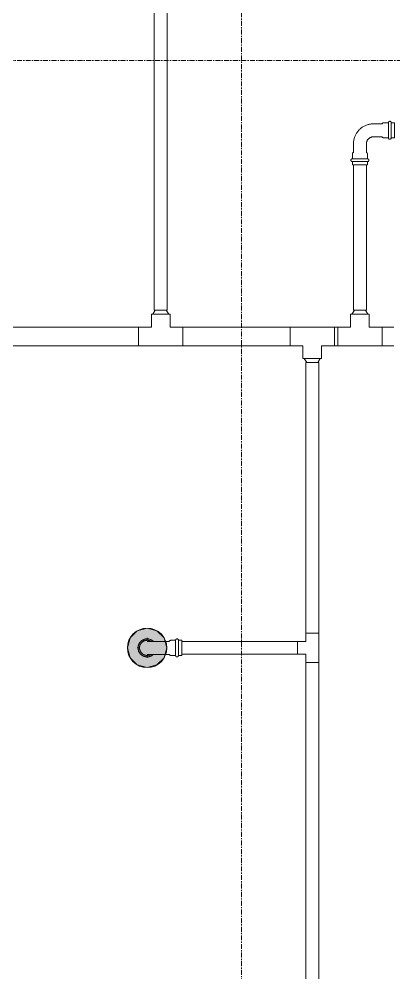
# Model space of a CAD drawing. Header units: inches. Extents: x -3679 to 241, y -496 to 1784.
# Drawn here: x -2963.6 to -2925.6, y 966.4 to 1063.2 of the extents above; entities that cross this region are included whole.
import ezdxf

# ---------------------------------------------------------------- set-up
doc = ezdxf.new("R2010")
doc.units = ezdxf.units.IN
doc.header["$MEASUREMENT"] = 0
doc.linetypes.add('Grid Line', pattern=[0.875, 0.5, -0.125, 0.125, -0.125])
for name, color, linetype, lineweight in [('A-ANNO-NOTE', 250, 'Continuous', 9), ('P-PIPE', 1, 'Continuous', 9), ('P-PIPE-CNTR', 1, 'Continuous', 9), ('S-GRID', 8, 'Continuous', 9)]:
    doc.layers.add(name, color=color, linetype=linetype, lineweight=lineweight)

# ---------------------------------------------------------------- blocks, each defined once
blk = doc.blocks.new('Victaulic-VicPress316-Elbow 90-45deg Style P568_P571 - Standard-V1-SECOND LEVEL')
at = {"layer": 'P-PIPE'}
for p, q in [((-0.767, 3.52), (-0.767, 3.181)), ((0.766, 3.52), (-0.767, 3.52)), ((-0.767, 3.181), (0.766, 3.181)), ((0.766, 3.181), (0.766, 3.52)), ((-0.767, 2.89), (-0.767, 2.439)), ((-0.767, 2.89), (0.766, 2.89)), ((-0.658, 2.278), (-0.658, 1.393)), ((0.657, 1.393), (0.657, 2.278)), ((0.766, 2.439), (0.766, 2.89)), ((-3.181, 0.766), (-3.52, 0.766)), ((-3.52, 0.766), (-3.52, -0.767)), ((-3.181, -0.767), (-3.181, 0.766)), ((-2.439, 0.766), (-2.89, 0.766)), ((-2.89, -0.767), (-2.89, 0.766)), ((-1.393, 0.657), (-2.278, 0.657)), ((-3.52, -0.767), (-3.181, -0.767)), ((-2.89, -0.767), (-2.439, -0.767)), ((-2.278, -0.658), (-1.393, -0.658))]:
    blk.add_line(p, q, dxfattribs=at)
at = {"layer": 'P-PIPE', "flags": 128}
for points in [[(-0.767, 2.89), (-0.772, 2.891), (-0.778, 2.891), (-0.784, 2.892), (-0.79, 2.892), (-0.795, 2.893), (-0.801, 2.895), (-0.807, 2.896), (-0.812, 2.898), (-0.818, 2.9), (-0.823, 2.902), (-0.828, 2.904), (-0.834, 2.907), (-0.839, 2.91), (-0.844, 2.913), (-0.849, 2.916), (-0.853, 2.919), (-0.858, 2.923), (-0.862, 2.927), (-0.867, 2.931), (-0.871, 2.935), (-0.875, 2.939), (-0.879, 2.943), (-0.882, 2.948), (-0.886, 2.953), (-0.889, 2.957), (-0.892, 2.962), (-0.895, 2.967), (-0.897, 2.973), (-0.9, 2.978), (-0.902, 2.983), (-0.904, 2.989), (-0.906, 2.994), (-0.907, 3), (-0.909, 3.006), (-0.91, 3.011), (-0.911, 3.017), (-0.911, 3.023), (-0.912, 3.029), (-0.912, 3.034), (-0.912, 3.04), (-0.912, 3.046), (-0.911, 3.052), (-0.91, 3.058), (-0.909, 3.063), (-0.908, 3.069), (-0.907, 3.075), (-0.905, 3.08), (-0.903, 3.086), (-0.901, 3.091), (-0.899, 3.097), (-0.896, 3.102), (-0.894, 3.107), (-0.891, 3.112), (-0.887, 3.117), (-0.884, 3.122), (-0.881, 3.126), (-0.877, 3.131), (-0.873, 3.135), (-0.869, 3.139), (-0.865, 3.143), (-0.86, 3.147), (-0.856, 3.151), (-0.851, 3.154), (-0.846, 3.158), (-0.842, 3.161), (-0.836, 3.164), (-0.831, 3.166), (-0.826, 3.169), (-0.821, 3.171), (-0.815, 3.173), (-0.81, 3.175), (-0.804, 3.177), (-0.798, 3.178), (-0.793, 3.179), (-0.787, 3.18), (-0.781, 3.181), (-0.775, 3.181), (-0.77, 3.181), (-0.767, 3.181)], [(0.766, 3.181), (0.766, 3.181), (0.764, 3.181), (0.761, 3.181), (0.757, 3.181), (0.751, 3.181), (0.745, 3.181), (0.737, 3.181), (0.728, 3.181), (0.717, 3.181), (0.706, 3.181), (0.693, 3.181), (0.68, 3.181), (0.665, 3.181), (0.649, 3.181), (0.633, 3.181), (0.615, 3.181), (0.596, 3.181), (0.576, 3.181), (0.556, 3.181), (0.534, 3.181), (0.512, 3.181), (0.488, 3.181), (0.464, 3.181), (0.44, 3.181), (0.414, 3.181), (0.388, 3.181), (0.361, 3.181), (0.334, 3.181), (0.306, 3.181), (0.278, 3.181), (0.249, 3.181), (0.22, 3.181), (0.19, 3.181), (0.16, 3.181), (0.13, 3.181), (0.1, 3.181), (0.069, 3.181), (0.039, 3.181), (0.008, 3.181), (-0.022, 3.181), (-0.053, 3.181), (-0.084, 3.181), (-0.114, 3.181), (-0.144, 3.181), (-0.174, 3.181), (-0.204, 3.181), (-0.233, 3.181), (-0.262, 3.181), (-0.291, 3.181), (-0.319, 3.181), (-0.347, 3.181), (-0.374, 3.181), (-0.4, 3.181), (-0.426, 3.181), (-0.451, 3.181), (-0.476, 3.181), (-0.499, 3.181), (-0.522, 3.181), (-0.544, 3.181), (-0.565, 3.181), (-0.585, 3.181), (-0.605, 3.181), (-0.623, 3.181), (-0.64, 3.181), (-0.657, 3.181), (-0.672, 3.181), (-0.686, 3.181), (-0.699, 3.181), (-0.711, 3.181), (-0.722, 3.181), (-0.732, 3.181), (-0.74, 3.181), (-0.748, 3.181), (-0.754, 3.181), (-0.759, 3.181), (-0.763, 3.181), (-0.765, 3.181), (-0.766, 3.181), (-0.767, 3.181)], [(-0.767, 3.181), (-0.766, 3.181), (-0.764, 3.181), (-0.761, 3.181), (-0.757, 3.181), (-0.751, 3.181), (-0.745, 3.181), (-0.737, 3.181), (-0.728, 3.181)], [(0.722, 3.181), (0.732, 3.181), (0.74, 3.181), (0.748, 3.181), (0.754, 3.181), (0.759, 3.181), (0.763, 3.181), (0.765, 3.181), (0.766, 3.181), (0.766, 3.181)], [(0.766, 3.181), (0.772, 3.181), (0.778, 3.181), (0.784, 3.18), (0.79, 3.18), (0.795, 3.179), (0.801, 3.177), (0.807, 3.176), (0.812, 3.174), (0.818, 3.172), (0.823, 3.17), (0.828, 3.168), (0.834, 3.165), (0.839, 3.162), (0.844, 3.159), (0.849, 3.156), (0.853, 3.153), (0.858, 3.149), (0.862, 3.145), (0.867, 3.141), (0.871, 3.137), (0.875, 3.133), (0.879, 3.129), (0.882, 3.124), (0.886, 3.119), (0.889, 3.115), (0.892, 3.11), (0.895, 3.105), (0.897, 3.099), (0.9, 3.094), (0.902, 3.089), (0.904, 3.083), (0.906, 3.078), (0.907, 3.072), (0.909, 3.066), (0.91, 3.061), (0.911, 3.055), (0.911, 3.049), (0.912, 3.043), (0.912, 3.038), (0.912, 3.032), (0.912, 3.026), (0.911, 3.02), (0.91, 3.014), (0.909, 3.009), (0.908, 3.003), (0.907, 2.997), (0.905, 2.992), (0.903, 2.986), (0.901, 2.981), (0.899, 2.975), (0.896, 2.97), (0.894, 2.965), (0.891, 2.96), (0.887, 2.955), (0.884, 2.95), (0.881, 2.946), (0.877, 2.941), (0.873, 2.937), (0.869, 2.933), (0.865, 2.929), (0.86, 2.925), (0.856, 2.921), (0.851, 2.918), (0.846, 2.914), (0.842, 2.911), (0.836, 2.908), (0.831, 2.906), (0.826, 2.903), (0.821, 2.901), (0.815, 2.899), (0.81, 2.897), (0.804, 2.895), (0.798, 2.894), (0.793, 2.893), (0.787, 2.892), (0.781, 2.891), (0.775, 2.891), (0.77, 2.891), (0.766, 2.89)], [(-0.767, 2.89), (-0.766, 2.89), (-0.764, 2.89), (-0.761, 2.89), (-0.757, 2.89), (-0.751, 2.89), (-0.745, 2.89), (-0.737, 2.89), (-0.728, 2.89), (-0.717, 2.89), (-0.706, 2.89), (-0.693, 2.89), (-0.68, 2.89), (-0.665, 2.89), (-0.649, 2.89), (-0.633, 2.89), (-0.615, 2.89), (-0.596, 2.89), (-0.576, 2.89), (-0.556, 2.89), (-0.534, 2.89), (-0.512, 2.89), (-0.488, 2.89), (-0.464, 2.89), (-0.44, 2.89), (-0.414, 2.89), (-0.388, 2.89), (-0.361, 2.89), (-0.334, 2.89), (-0.306, 2.89), (-0.278, 2.89), (-0.249, 2.89), (-0.22, 2.89), (-0.19, 2.89), (-0.16, 2.89), (-0.13, 2.89), (-0.1, 2.89), (-0.069, 2.89), (-0.039, 2.89), (-0.008, 2.89), (0.022, 2.89), (0.053, 2.89), (0.084, 2.89), (0.114, 2.89), (0.144, 2.89), (0.174, 2.89), (0.204, 2.89), (0.233, 2.89), (0.262, 2.89), (0.291, 2.89), (0.319, 2.89), (0.347, 2.89), (0.374, 2.89), (0.4, 2.89), (0.426, 2.89), (0.451, 2.89), (0.476, 2.89), (0.499, 2.89), (0.522, 2.89), (0.544, 2.89), (0.565, 2.89), (0.585, 2.89), (0.605, 2.89), (0.623, 2.89), (0.64, 2.89), (0.657, 2.89), (0.672, 2.89), (0.686, 2.89), (0.699, 2.89), (0.711, 2.89), (0.722, 2.89), (0.732, 2.89), (0.74, 2.89), (0.748, 2.89), (0.754, 2.89), (0.759, 2.89), (0.763, 2.89), (0.765, 2.89), (0.766, 2.89), (0.766, 2.89)], [(-0.722, 2.89), (-0.732, 2.89), (-0.74, 2.89), (-0.748, 2.89), (-0.754, 2.89), (-0.759, 2.89), (-0.763, 2.89), (-0.765, 2.89), (-0.766, 2.89), (-0.767, 2.89)], [(-0.658, 2.221), (-0.666, 2.228), (-0.674, 2.235), (-0.682, 2.242), (-0.69, 2.25), (-0.698, 2.258), (-0.705, 2.266), (-0.711, 2.275), (-0.718, 2.283), (-0.724, 2.293), (-0.729, 2.302), (-0.735, 2.311), (-0.74, 2.321), (-0.744, 2.331), (-0.748, 2.341), (-0.752, 2.351), (-0.755, 2.362), (-0.758, 2.372), (-0.761, 2.383), (-0.763, 2.394), (-0.764, 2.404), (-0.765, 2.415), (-0.766, 2.426), (-0.767, 2.437), (-0.767, 2.439)], [(0.766, 2.439), (0.766, 2.428), (0.766, 2.417), (0.765, 2.406), (0.763, 2.396), (0.761, 2.385), (0.759, 2.374), (0.756, 2.364), (0.753, 2.353), (0.749, 2.343), (0.745, 2.333), (0.741, 2.323), (0.736, 2.313), (0.73, 2.304), (0.725, 2.294), (0.719, 2.285), (0.713, 2.276), (0.706, 2.268), (0.699, 2.259), (0.692, 2.251), (0.684, 2.244), (0.676, 2.236), (0.668, 2.229), (0.659, 2.222), (0.657, 2.221)], [(0.766, 2.89), (0.766, 2.89), (0.764, 2.89), (0.761, 2.89), (0.757, 2.89), (0.751, 2.89), (0.745, 2.89), (0.737, 2.89), (0.728, 2.89)], [(-0.658, 1.393), (-0.658, 1.364), (-0.66, 1.334), (-0.663, 1.305), (-0.667, 1.276), (-0.672, 1.247), (-0.679, 1.218), (-0.686, 1.19), (-0.695, 1.162), (-0.705, 1.134), (-0.716, 1.107), (-0.728, 1.08), (-0.741, 1.053), (-0.755, 1.028), (-0.77, 1.002), (-0.786, 0.978), (-0.803, 0.954), (-0.821, 0.931), (-0.84, 0.908), (-0.86, 0.886), (-0.881, 0.865), (-0.902, 0.845), (-0.924, 0.826), (-0.947, 0.808), (-0.971, 0.79), (-0.996, 0.774), (-1.021, 0.759), (-1.046, 0.744), (-1.073, 0.731), (-1.099, 0.719), (-1.126, 0.707), (-1.154, 0.697), (-1.182, 0.688), (-1.21, 0.681), (-1.239, 0.674), (-1.268, 0.668), (-1.297, 0.664), (-1.326, 0.661), (-1.356, 0.658), (-1.385, 0.658), (-1.393, 0.657)], [(-1.393, -0.658), (-1.311, -0.656), (-1.229, -0.651), (-1.148, -0.643), (-1.066, -0.631), (-0.986, -0.617), (-0.906, -0.599), (-0.826, -0.578), (-0.748, -0.553), (-0.671, -0.526), (-0.594, -0.496), (-0.52, -0.462), (-0.446, -0.426), (-0.374, -0.386), (-0.304, -0.344), (-0.235, -0.299), (-0.168, -0.252), (-0.104, -0.201), (-0.041, -0.149), (0.02, -0.093), (0.078, -0.036), (0.134, 0.024), (0.187, 0.087), (0.238, 0.151), (0.287, 0.217), (0.332, 0.285), (0.375, 0.355), (0.415, 0.427), (0.453, 0.5), (0.487, 0.574), (0.518, 0.65), (0.546, 0.727), (0.571, 0.805), (0.593, 0.884), (0.612, 0.964), (0.628, 1.044), (0.64, 1.126), (0.649, 1.207), (0.655, 1.289), (0.657, 1.371), (0.657, 1.393)], [(-3.181, 0.766), (-3.181, 0.772), (-3.181, 0.778), (-3.18, 0.784), (-3.18, 0.79), (-3.179, 0.795), (-3.177, 0.801), (-3.176, 0.807), (-3.174, 0.812), (-3.172, 0.818), (-3.17, 0.823), (-3.168, 0.828), (-3.165, 0.834), (-3.162, 0.839), (-3.159, 0.844), (-3.156, 0.849), (-3.153, 0.853), (-3.149, 0.858), (-3.145, 0.862), (-3.141, 0.867), (-3.137, 0.871), (-3.133, 0.875), (-3.129, 0.879), (-3.124, 0.882), (-3.119, 0.886), (-3.115, 0.889), (-3.11, 0.892), (-3.105, 0.895), (-3.099, 0.897), (-3.094, 0.9), (-3.089, 0.902), (-3.083, 0.904), (-3.078, 0.906), (-3.072, 0.907), (-3.066, 0.909), (-3.061, 0.91), (-3.055, 0.911), (-3.049, 0.911), (-3.043, 0.912), (-3.038, 0.912), (-3.032, 0.912), (-3.026, 0.912), (-3.02, 0.911), (-3.014, 0.91), (-3.009, 0.909), (-3.003, 0.908), (-2.997, 0.907), (-2.992, 0.905), (-2.986, 0.903), (-2.981, 0.901), (-2.975, 0.899), (-2.97, 0.896), (-2.965, 0.894), (-2.96, 0.891), (-2.955, 0.887), (-2.95, 0.884), (-2.946, 0.881), (-2.941, 0.877), (-2.937, 0.873), (-2.933, 0.869), (-2.929, 0.865), (-2.925, 0.86), (-2.921, 0.856), (-2.918, 0.851), (-2.914, 0.846), (-2.911, 0.842), (-2.908, 0.836), (-2.906, 0.831), (-2.903, 0.826), (-2.901, 0.821), (-2.899, 0.815), (-2.897, 0.81), (-2.895, 0.804), (-2.894, 0.798), (-2.893, 0.793), (-2.892, 0.787), (-2.891, 0.781), (-2.891, 0.775), (-2.891, 0.77), (-2.89, 0.766)], [(-3.181, 0.766), (-3.181, 0.766), (-3.181, 0.764), (-3.181, 0.761), (-3.181, 0.757), (-3.181, 0.751), (-3.181, 0.745), (-3.181, 0.737), (-3.181, 0.728), (-3.181, 0.717), (-3.181, 0.706), (-3.181, 0.693), (-3.181, 0.68), (-3.181, 0.665), (-3.181, 0.649), (-3.181, 0.633), (-3.181, 0.615), (-3.181, 0.596), (-3.181, 0.576), (-3.181, 0.556), (-3.181, 0.534), (-3.181, 0.512), (-3.181, 0.488), (-3.181, 0.464), (-3.181, 0.44), (-3.181, 0.414), (-3.181, 0.388), (-3.181, 0.361), (-3.181, 0.334), (-3.181, 0.306), (-3.181, 0.278), (-3.181, 0.249), (-3.181, 0.22), (-3.181, 0.19), (-3.181, 0.16), (-3.181, 0.13), (-3.181, 0.1), (-3.181, 0.069), (-3.181, 0.039), (-3.181, 0.008), (-3.181, -0.022), (-3.181, -0.053), (-3.181, -0.084), (-3.181, -0.114), (-3.181, -0.144), (-3.181, -0.174), (-3.181, -0.204), (-3.181, -0.233), (-3.181, -0.262), (-3.181, -0.291), (-3.181, -0.319), (-3.181, -0.347), (-3.181, -0.374), (-3.181, -0.4), (-3.181, -0.426), (-3.181, -0.451), (-3.181, -0.476), (-3.181, -0.499), (-3.181, -0.522), (-3.181, -0.544), (-3.181, -0.565), (-3.181, -0.585), (-3.181, -0.605), (-3.181, -0.623), (-3.181, -0.64), (-3.181, -0.657), (-3.181, -0.672), (-3.181, -0.686), (-3.181, -0.699), (-3.181, -0.711), (-3.181, -0.722), (-3.181, -0.732), (-3.181, -0.74), (-3.181, -0.748), (-3.181, -0.754), (-3.181, -0.759), (-3.181, -0.763), (-3.181, -0.765), (-3.181, -0.766), (-3.181, -0.767)], [(-3.181, 0.722), (-3.181, 0.732), (-3.181, 0.74), (-3.181, 0.748), (-3.181, 0.754), (-3.181, 0.759), (-3.181, 0.763), (-3.181, 0.765), (-3.181, 0.766), (-3.181, 0.766)], [(-2.89, -0.767), (-2.89, -0.766), (-2.89, -0.764), (-2.89, -0.761), (-2.89, -0.757), (-2.89, -0.751), (-2.89, -0.745), (-2.89, -0.737), (-2.89, -0.728), (-2.89, -0.717), (-2.89, -0.706), (-2.89, -0.693), (-2.89, -0.68), (-2.89, -0.665), (-2.89, -0.649), (-2.89, -0.633), (-2.89, -0.615), (-2.89, -0.596), (-2.89, -0.576), (-2.89, -0.556), (-2.89, -0.534), (-2.89, -0.512), (-2.89, -0.488), (-2.89, -0.464), (-2.89, -0.44), (-2.89, -0.414), (-2.89, -0.388), (-2.89, -0.361), (-2.89, -0.334), (-2.89, -0.306), (-2.89, -0.278), (-2.89, -0.249), (-2.89, -0.22), (-2.89, -0.19), (-2.89, -0.16), (-2.89, -0.13), (-2.89, -0.1), (-2.89, -0.069), (-2.89, -0.039), (-2.89, -0.008), (-2.89, 0.022), (-2.89, 0.053), (-2.89, 0.084), (-2.89, 0.114), (-2.89, 0.144), (-2.89, 0.174), (-2.89, 0.204), (-2.89, 0.233), (-2.89, 0.262), (-2.89, 0.291), (-2.89, 0.319), (-2.89, 0.347), (-2.89, 0.374), (-2.89, 0.4), (-2.89, 0.426), (-2.89, 0.451), (-2.89, 0.476), (-2.89, 0.499), (-2.89, 0.522), (-2.89, 0.544), (-2.89, 0.565), (-2.89, 0.585), (-2.89, 0.605), (-2.89, 0.623), (-2.89, 0.64), (-2.89, 0.657), (-2.89, 0.672), (-2.89, 0.686), (-2.89, 0.699), (-2.89, 0.711), (-2.89, 0.722), (-2.89, 0.732), (-2.89, 0.74), (-2.89, 0.748), (-2.89, 0.754), (-2.89, 0.759), (-2.89, 0.763), (-2.89, 0.765), (-2.89, 0.766), (-2.89, 0.766)], [(-2.89, 0.766), (-2.89, 0.766), (-2.89, 0.764), (-2.89, 0.761), (-2.89, 0.757), (-2.89, 0.751), (-2.89, 0.745), (-2.89, 0.737), (-2.89, 0.728)], [(-2.439, 0.766), (-2.428, 0.766), (-2.417, 0.766), (-2.406, 0.765), (-2.396, 0.763), (-2.385, 0.761), (-2.374, 0.759), (-2.364, 0.756), (-2.353, 0.753), (-2.343, 0.749), (-2.333, 0.745), (-2.323, 0.741), (-2.313, 0.736), (-2.304, 0.73), (-2.294, 0.725), (-2.285, 0.719), (-2.276, 0.713), (-2.268, 0.706), (-2.259, 0.699), (-2.251, 0.692), (-2.244, 0.684), (-2.236, 0.676), (-2.229, 0.668), (-2.222, 0.659), (-2.221, 0.657)], [(-3.181, -0.767), (-3.181, -0.766), (-3.181, -0.764), (-3.181, -0.761), (-3.181, -0.757), (-3.181, -0.751), (-3.181, -0.745), (-3.181, -0.737), (-3.181, -0.728)], [(-2.89, -0.767), (-2.891, -0.772), (-2.891, -0.778), (-2.892, -0.784), (-2.892, -0.79), (-2.893, -0.795), (-2.895, -0.801), (-2.896, -0.807), (-2.898, -0.812), (-2.9, -0.818), (-2.902, -0.823), (-2.904, -0.828), (-2.907, -0.834), (-2.91, -0.839), (-2.913, -0.844), (-2.916, -0.849), (-2.919, -0.853), (-2.923, -0.858), (-2.927, -0.862), (-2.931, -0.867), (-2.935, -0.871), (-2.939, -0.875), (-2.943, -0.879), (-2.948, -0.882), (-2.953, -0.886), (-2.957, -0.889), (-2.962, -0.892), (-2.967, -0.895), (-2.973, -0.897), (-2.978, -0.9), (-2.983, -0.902), (-2.989, -0.904), (-2.994, -0.906), (-3, -0.907), (-3.006, -0.909), (-3.011, -0.91), (-3.017, -0.911), (-3.023, -0.911), (-3.029, -0.912), (-3.034, -0.912), (-3.04, -0.912), (-3.046, -0.912), (-3.052, -0.911), (-3.058, -0.91), (-3.063, -0.909), (-3.069, -0.908), (-3.075, -0.907), (-3.08, -0.905), (-3.086, -0.903), (-3.091, -0.901), (-3.097, -0.899), (-3.102, -0.896), (-3.107, -0.894), (-3.112, -0.891), (-3.117, -0.887), (-3.122, -0.884), (-3.126, -0.881), (-3.131, -0.877), (-3.135, -0.873), (-3.139, -0.869), (-3.143, -0.865), (-3.147, -0.86), (-3.151, -0.856), (-3.154, -0.851), (-3.158, -0.846), (-3.161, -0.842), (-3.164, -0.836), (-3.166, -0.831), (-3.169, -0.826), (-3.171, -0.821), (-3.173, -0.815), (-3.175, -0.81), (-3.177, -0.804), (-3.178, -0.798), (-3.179, -0.793), (-3.18, -0.787), (-3.181, -0.781), (-3.181, -0.775), (-3.181, -0.77), (-3.181, -0.767)], [(-2.89, -0.722), (-2.89, -0.732), (-2.89, -0.74), (-2.89, -0.748), (-2.89, -0.754), (-2.89, -0.759), (-2.89, -0.763), (-2.89, -0.765), (-2.89, -0.766), (-2.89, -0.767)], [(-2.221, -0.658), (-2.228, -0.666), (-2.235, -0.674), (-2.242, -0.682), (-2.25, -0.69), (-2.258, -0.698), (-2.266, -0.705), (-2.275, -0.711), (-2.283, -0.718), (-2.293, -0.724), (-2.302, -0.729), (-2.311, -0.735), (-2.321, -0.74), (-2.331, -0.744), (-2.341, -0.748), (-2.351, -0.752), (-2.362, -0.755), (-2.372, -0.758), (-2.383, -0.761), (-2.394, -0.763), (-2.404, -0.764), (-2.415, -0.765), (-2.426, -0.766), (-2.437, -0.767), (-2.439, -0.767)]]:
    blk.add_lwpolyline(points, dxfattribs=at)
blk = doc.blocks.new('Victaulic-VicPress316-Elbow 90-45deg Style P568_P571 - Standard-V2-SECOND LEVEL')
at = {"layer": 'P-PIPE'}
for p, q in [((-3203.704, 731.097), (-3203.704, 730.203)), ((-3202.389, 730.206), (-3202.389, 731.097)), ((-3203.813, 730.051), (-3203.813, 729.6)), ((-3203.046, 729.6), (-3203.813, 729.6)), ((-3202.28, 729.6), (-3203.046, 729.6)), ((-3202.28, 729.6), (-3202.28, 730.051)), ((-3203.813, 729.309), (-3203.813, 728.97)), ((-3203.046, 729.309), (-3203.813, 729.309)), ((-3203.813, 728.97), (-3203.046, 728.97)), ((-3202.28, 729.309), (-3203.046, 729.309)), ((-3203.046, 728.97), (-3202.28, 728.97)), ((-3202.28, 728.97), (-3202.28, 729.309))]:
    blk.add_line(p, q, dxfattribs=at)
at = {"layer": 'P-PIPE', "flags": 128}
for points in [[(-3203.046, 733.402), (-3203.083, 733.401), (-3203.119, 733.399), (-3203.155, 733.395), (-3203.191, 733.39), (-3203.227, 733.384), (-3203.263, 733.376), (-3203.298, 733.366), (-3203.333, 733.356), (-3203.367, 733.344), (-3203.401, 733.33), (-3203.434, 733.315), (-3203.467, 733.299), (-3203.499, 733.281), (-3203.53, 733.263), (-3203.561, 733.243), (-3203.591, 733.222), (-3203.619, 733.199), (-3203.647, 733.176), (-3203.674, 733.151), (-3203.7, 733.125), (-3203.725, 733.099), (-3203.749, 733.071), (-3203.772, 733.043), (-3203.793, 733.013), (-3203.813, 732.983), (-3203.833, 732.952), (-3203.85, 732.92), (-3203.867, 732.887), (-3203.882, 732.854), (-3203.896, 732.82), (-3203.909, 732.786), (-3203.92, 732.751), (-3203.93, 732.716), (-3203.938, 732.681), (-3203.945, 732.645), (-3203.95, 732.609), (-3203.954, 732.573), (-3203.957, 732.536), (-3203.958, 732.5), (-3203.958, 732.463), (-3203.956, 732.427), (-3203.953, 732.391), (-3203.948, 732.354), (-3203.942, 732.318), (-3203.934, 732.283), (-3203.925, 732.247), (-3203.915, 732.212), (-3203.903, 732.178), (-3203.89, 732.144), (-3203.875, 732.11), (-3203.859, 732.078), (-3203.842, 732.045), (-3203.824, 732.014), (-3203.804, 731.983), (-3203.783, 731.953), (-3203.761, 731.924), (-3203.738, 731.896), (-3203.714, 731.869)], [(-3202.389, 731.858), (-3202.367, 731.881), (-3202.343, 731.909), (-3202.32, 731.937), (-3202.299, 731.967), (-3202.279, 731.997), (-3202.26, 732.028), (-3202.242, 732.06), (-3202.225, 732.093), (-3202.21, 732.126), (-3202.196, 732.16), (-3202.183, 732.194), (-3202.172, 732.229), (-3202.163, 732.264), (-3202.154, 732.299), (-3202.147, 732.335), (-3202.142, 732.371), (-3202.138, 732.407), (-3202.135, 732.444), (-3202.134, 732.48), (-3202.134, 732.517), (-3202.136, 732.553), (-3202.139, 732.589), (-3202.144, 732.626), (-3202.15, 732.662), (-3202.158, 732.697), (-3202.167, 732.733), (-3202.177, 732.768), (-3202.189, 732.802), (-3202.202, 732.836), (-3202.217, 732.87), (-3202.233, 732.902), (-3202.25, 732.935), (-3202.268, 732.966), (-3202.288, 732.997), (-3202.309, 733.027), (-3202.331, 733.056), (-3202.354, 733.084), (-3202.378, 733.111), (-3202.404, 733.137), (-3202.43, 733.163), (-3202.457, 733.187), (-3202.486, 733.21), (-3202.515, 733.231), (-3202.545, 733.252), (-3202.576, 733.271), (-3202.608, 733.29), (-3202.64, 733.307), (-3202.673, 733.322), (-3202.706, 733.336), (-3202.741, 733.349), (-3202.775, 733.361), (-3202.81, 733.371), (-3202.846, 733.38), (-3202.881, 733.387), (-3202.917, 733.393), (-3202.954, 733.397), (-3202.99, 733.4), (-3203.026, 733.402), (-3203.046, 733.402)], [(-3203.046, 733.257), (-3203.077, 733.256), (-3203.107, 733.254), (-3203.138, 733.251), (-3203.168, 733.247), (-3203.198, 733.241), (-3203.228, 733.235), (-3203.258, 733.227), (-3203.287, 733.218), (-3203.316, 733.207), (-3203.345, 733.196), (-3203.373, 733.183), (-3203.4, 733.17), (-3203.427, 733.155), (-3203.453, 733.139), (-3203.479, 733.123), (-3203.504, 733.105), (-3203.528, 733.086), (-3203.551, 733.066), (-3203.574, 733.046), (-3203.596, 733.024), (-3203.617, 733.002), (-3203.637, 732.978), (-3203.656, 732.954), (-3203.674, 732.93), (-3203.691, 732.904), (-3203.707, 732.878), (-3203.722, 732.851), (-3203.736, 732.824), (-3203.749, 732.796), (-3203.76, 732.768), (-3203.771, 732.739), (-3203.78, 732.71), (-3203.789, 732.68), (-3203.796, 732.65), (-3203.801, 732.62), (-3203.806, 732.59), (-3203.809, 732.559), (-3203.812, 732.529), (-3203.812, 732.498), (-3203.812, 732.468), (-3203.811, 732.437), (-3203.808, 732.406), (-3203.804, 732.376), (-3203.799, 732.346), (-3203.792, 732.316), (-3203.785, 732.286), (-3203.776, 732.257), (-3203.766, 732.228), (-3203.755, 732.199), (-3203.743, 732.171), (-3203.73, 732.143), (-3203.715, 732.116), (-3203.704, 732.096)], [(-3203.704, 732.49), (-3203.704, 732.489), (-3203.704, 732.486), (-3203.704, 732.48), (-3203.704, 732.472), (-3203.704, 732.462), (-3203.704, 732.45), (-3203.704, 732.436), (-3203.704, 732.419), (-3203.704, 732.401), (-3203.704, 732.38), (-3203.704, 732.357), (-3203.704, 732.333), (-3203.704, 732.306), (-3203.704, 732.277), (-3203.704, 732.247), (-3203.704, 732.214), (-3203.704, 732.18), (-3203.704, 732.144), (-3203.704, 732.107), (-3203.704, 732.068), (-3203.704, 732.027), (-3203.704, 731.985), (-3203.704, 731.941), (-3203.704, 731.896), (-3203.704, 731.85), (-3203.704, 731.802), (-3203.704, 731.754), (-3203.704, 731.704), (-3203.704, 731.653), (-3203.704, 731.602), (-3203.704, 731.549), (-3203.704, 731.496), (-3203.704, 731.443), (-3203.704, 731.388), (-3203.704, 731.334), (-3203.704, 731.279), (-3203.704, 731.223), (-3203.704, 731.168), (-3203.704, 731.112), (-3203.704, 731.097)], [(-3202.385, 732.102), (-3202.37, 732.129), (-3202.356, 732.156), (-3202.343, 732.184), (-3202.332, 732.212), (-3202.321, 732.241), (-3202.312, 732.27), (-3202.304, 732.3), (-3202.297, 732.33), (-3202.291, 732.36), (-3202.286, 732.39), (-3202.283, 732.421), (-3202.281, 732.451), (-3202.28, 732.482), (-3202.28, 732.512), (-3202.281, 732.543), (-3202.284, 732.574), (-3202.288, 732.604), (-3202.293, 732.634), (-3202.3, 732.664), (-3202.307, 732.694), (-3202.316, 732.723), (-3202.326, 732.752), (-3202.337, 732.781), (-3202.349, 732.809), (-3202.362, 732.837), (-3202.377, 732.864), (-3202.392, 732.89), (-3202.409, 732.916), (-3202.426, 732.941), (-3202.445, 732.966), (-3202.464, 732.989), (-3202.485, 733.012), (-3202.506, 733.034), (-3202.528, 733.055), (-3202.551, 733.075), (-3202.575, 733.095), (-3202.6, 733.113), (-3202.625, 733.13), (-3202.651, 733.147), (-3202.677, 733.162), (-3202.705, 733.176), (-3202.732, 733.189), (-3202.761, 733.201), (-3202.789, 733.212), (-3202.818, 733.222), (-3202.848, 733.23), (-3202.878, 733.238), (-3202.908, 733.244), (-3202.938, 733.249), (-3202.968, 733.253), (-3202.999, 733.255), (-3203.029, 733.256), (-3203.046, 733.257)], [(-3202.389, 731.097), (-3202.389, 731.153), (-3202.389, 731.208), (-3202.389, 731.264), (-3202.389, 731.319), (-3202.389, 731.374), (-3202.389, 731.428), (-3202.389, 731.482), (-3202.389, 731.535), (-3202.389, 731.588), (-3202.389, 731.639), (-3202.389, 731.69), (-3202.389, 731.74), (-3202.389, 731.789), (-3202.389, 731.837), (-3202.389, 731.884), (-3202.389, 731.929), (-3202.389, 731.973), (-3202.389, 732.016), (-3202.389, 732.057), (-3202.389, 732.096), (-3202.389, 732.134), (-3202.389, 732.171), (-3202.389, 732.205), (-3202.389, 732.238), (-3202.389, 732.269), (-3202.389, 732.298), (-3202.389, 732.326), (-3202.389, 732.351), (-3202.389, 732.374), (-3202.389, 732.395), (-3202.389, 732.414), (-3202.389, 732.432), (-3202.389, 732.446), (-3202.389, 732.459), (-3202.389, 732.47), (-3202.389, 732.478), (-3202.389, 732.484), (-3202.389, 732.488), (-3202.389, 732.49), (-3202.389, 732.49)], [(-3203.813, 729.309), (-3203.818, 729.309), (-3203.824, 729.309), (-3203.83, 729.31), (-3203.836, 729.31), (-3203.841, 729.311), (-3203.847, 729.313), (-3203.853, 729.314), (-3203.858, 729.316), (-3203.864, 729.318), (-3203.869, 729.32), (-3203.875, 729.322), (-3203.88, 729.325), (-3203.885, 729.328), (-3203.89, 729.331), (-3203.895, 729.334), (-3203.899, 729.337), (-3203.904, 729.341), (-3203.908, 729.345), (-3203.913, 729.349), (-3203.917, 729.353), (-3203.921, 729.357), (-3203.925, 729.361), (-3203.928, 729.366), (-3203.932, 729.371), (-3203.935, 729.375), (-3203.938, 729.38), (-3203.941, 729.385), (-3203.944, 729.391), (-3203.946, 729.396), (-3203.948, 729.401), (-3203.95, 729.407), (-3203.952, 729.412), (-3203.953, 729.418), (-3203.955, 729.424), (-3203.956, 729.429), (-3203.957, 729.435), (-3203.957, 729.441), (-3203.958, 729.447), (-3203.958, 729.452), (-3203.958, 729.458), (-3203.958, 729.464), (-3203.957, 729.47), (-3203.956, 729.476), (-3203.955, 729.481), (-3203.954, 729.487), (-3203.953, 729.493), (-3203.951, 729.498), (-3203.949, 729.504), (-3203.947, 729.509), (-3203.945, 729.515), (-3203.942, 729.52), (-3203.94, 729.525), (-3203.937, 729.53), (-3203.934, 729.535), (-3203.93, 729.54), (-3203.927, 729.544), (-3203.923, 729.549), (-3203.919, 729.553), (-3203.915, 729.557), (-3203.911, 729.561), (-3203.906, 729.565), (-3203.902, 729.569), (-3203.897, 729.572), (-3203.892, 729.576), (-3203.888, 729.579), (-3203.882, 729.582), (-3203.877, 729.584), (-3203.872, 729.587), (-3203.867, 729.589), (-3203.861, 729.591), (-3203.856, 729.593), (-3203.85, 729.595), (-3203.845, 729.596), (-3203.839, 729.597), (-3203.833, 729.598), (-3203.827, 729.599), (-3203.821, 729.599), (-3203.816, 729.599), (-3203.813, 729.6)], [(-3203.813, 730.051), (-3203.812, 730.062), (-3203.812, 730.073), (-3203.811, 730.084), (-3203.809, 730.094), (-3203.807, 730.105), (-3203.805, 730.116), (-3203.802, 730.126), (-3203.799, 730.137), (-3203.795, 730.147), (-3203.791, 730.157), (-3203.787, 730.167), (-3203.782, 730.177), (-3203.777, 730.186), (-3203.771, 730.196), (-3203.765, 730.205), (-3203.759, 730.214), (-3203.752, 730.222), (-3203.745, 730.231), (-3203.738, 730.239), (-3203.73, 730.246), (-3203.722, 730.254), (-3203.714, 730.261), (-3203.705, 730.268), (-3203.704, 730.269)], [(-3203.046, 729.6), (-3203.077, 729.6), (-3203.107, 729.6), (-3203.138, 729.6), (-3203.168, 729.6), (-3203.198, 729.6), (-3203.228, 729.6), (-3203.258, 729.6), (-3203.287, 729.6), (-3203.316, 729.6), (-3203.345, 729.6), (-3203.373, 729.6), (-3203.4, 729.6), (-3203.427, 729.6), (-3203.453, 729.6), (-3203.479, 729.6), (-3203.504, 729.6), (-3203.528, 729.6), (-3203.551, 729.6), (-3203.574, 729.6), (-3203.596, 729.6), (-3203.617, 729.6), (-3203.637, 729.6), (-3203.656, 729.6), (-3203.674, 729.6), (-3203.691, 729.6), (-3203.707, 729.6), (-3203.722, 729.6), (-3203.736, 729.6), (-3203.749, 729.6), (-3203.76, 729.6), (-3203.771, 729.6), (-3203.78, 729.6), (-3203.789, 729.6), (-3203.796, 729.6), (-3203.801, 729.6), (-3203.806, 729.6), (-3203.809, 729.6), (-3203.812, 729.6), (-3203.812, 729.6), (-3203.813, 729.6)], [(-3203.813, 729.6), (-3203.812, 729.6), (-3203.81, 729.6), (-3203.807, 729.6), (-3203.803, 729.6), (-3203.797, 729.6), (-3203.791, 729.6), (-3203.783, 729.6), (-3203.774, 729.6)], [(-3202.28, 729.6), (-3202.28, 729.6), (-3202.282, 729.6), (-3202.285, 729.6), (-3202.289, 729.6), (-3202.295, 729.6), (-3202.302, 729.6), (-3202.309, 729.6), (-3202.318, 729.6), (-3202.329, 729.6), (-3202.34, 729.6), (-3202.353, 729.6), (-3202.366, 729.6), (-3202.381, 729.6), (-3202.397, 729.6), (-3202.413, 729.6), (-3202.431, 729.6), (-3202.45, 729.6), (-3202.47, 729.6), (-3202.49, 729.6), (-3202.512, 729.6), (-3202.534, 729.6), (-3202.558, 729.6), (-3202.582, 729.6), (-3202.606, 729.6), (-3202.632, 729.6), (-3202.658, 729.6), (-3202.685, 729.6), (-3202.712, 729.6), (-3202.74, 729.6), (-3202.768, 729.6), (-3202.797, 729.6), (-3202.826, 729.6), (-3202.856, 729.6), (-3202.886, 729.6), (-3202.916, 729.6), (-3202.946, 729.6), (-3202.977, 729.6), (-3203.007, 729.6), (-3203.038, 729.6), (-3203.046, 729.6)], [(-3202.389, 730.269), (-3202.38, 730.262), (-3202.372, 730.255), (-3202.364, 730.248), (-3202.356, 730.24), (-3202.348, 730.232), (-3202.341, 730.224), (-3202.335, 730.215), (-3202.328, 730.207), (-3202.322, 730.197), (-3202.317, 730.188), (-3202.311, 730.179), (-3202.306, 730.169), (-3202.302, 730.159), (-3202.298, 730.149), (-3202.294, 730.139), (-3202.291, 730.128), (-3202.288, 730.118), (-3202.285, 730.107), (-3202.283, 730.096), (-3202.282, 730.086), (-3202.281, 730.075), (-3202.28, 730.064), (-3202.28, 730.053), (-3202.28, 730.051)], [(-3202.321, 729.6), (-3202.312, 729.6), (-3202.304, 729.6), (-3202.297, 729.6), (-3202.291, 729.6), (-3202.286, 729.6), (-3202.283, 729.6), (-3202.281, 729.6), (-3202.28, 729.6), (-3202.28, 729.6)], [(-3202.28, 729.6), (-3202.274, 729.599), (-3202.268, 729.599), (-3202.262, 729.598), (-3202.256, 729.598), (-3202.251, 729.597), (-3202.245, 729.595), (-3202.239, 729.594), (-3202.234, 729.592), (-3202.228, 729.59), (-3202.223, 729.588), (-3202.218, 729.586), (-3202.212, 729.583), (-3202.207, 729.58), (-3202.202, 729.577), (-3202.197, 729.574), (-3202.193, 729.571), (-3202.188, 729.567), (-3202.184, 729.563), (-3202.179, 729.559), (-3202.175, 729.555), (-3202.171, 729.551), (-3202.167, 729.547), (-3202.164, 729.542), (-3202.16, 729.537), (-3202.157, 729.533), (-3202.154, 729.528), (-3202.151, 729.523), (-3202.149, 729.517), (-3202.146, 729.512), (-3202.144, 729.507), (-3202.142, 729.501), (-3202.14, 729.496), (-3202.139, 729.49), (-3202.137, 729.484), (-3202.136, 729.479), (-3202.135, 729.473), (-3202.135, 729.467), (-3202.134, 729.461), (-3202.134, 729.456), (-3202.134, 729.45), (-3202.134, 729.444), (-3202.135, 729.438), (-3202.136, 729.432), (-3202.137, 729.427), (-3202.138, 729.421), (-3202.139, 729.415), (-3202.141, 729.41), (-3202.143, 729.404), (-3202.145, 729.399), (-3202.147, 729.393), (-3202.15, 729.388), (-3202.152, 729.383), (-3202.155, 729.378), (-3202.159, 729.373), (-3202.162, 729.368), (-3202.165, 729.364), (-3202.169, 729.359), (-3202.173, 729.355), (-3202.177, 729.351), (-3202.181, 729.347), (-3202.186, 729.343), (-3202.19, 729.339), (-3202.195, 729.336), (-3202.2, 729.332), (-3202.205, 729.329), (-3202.21, 729.326), (-3202.215, 729.324), (-3202.22, 729.321), (-3202.225, 729.319), (-3202.231, 729.317), (-3202.236, 729.315), (-3202.242, 729.313), (-3202.248, 729.312), (-3202.253, 729.311), (-3202.259, 729.31), (-3202.265, 729.309), (-3202.271, 729.309), (-3202.276, 729.309), (-3202.28, 729.309)], [(-3203.771, 729.309), (-3203.78, 729.309), (-3203.789, 729.309), (-3203.796, 729.309), (-3203.801, 729.309), (-3203.806, 729.309), (-3203.809, 729.309), (-3203.812, 729.309), (-3203.812, 729.309), (-3203.813, 729.309)], [(-3203.813, 729.309), (-3203.812, 729.309), (-3203.81, 729.309), (-3203.807, 729.309), (-3203.803, 729.309), (-3203.797, 729.309), (-3203.791, 729.309), (-3203.783, 729.309), (-3203.774, 729.309), (-3203.763, 729.309), (-3203.752, 729.309), (-3203.74, 729.309), (-3203.726, 729.309), (-3203.711, 729.309), (-3203.695, 729.309), (-3203.679, 729.309), (-3203.661, 729.309), (-3203.642, 729.309), (-3203.622, 729.309), (-3203.602, 729.309), (-3203.58, 729.309), (-3203.558, 729.309), (-3203.534, 729.309), (-3203.51, 729.309), (-3203.486, 729.309), (-3203.46, 729.309), (-3203.434, 729.309), (-3203.407, 729.309), (-3203.38, 729.309), (-3203.352, 729.309), (-3203.324, 729.309), (-3203.295, 729.309), (-3203.266, 729.309), (-3203.236, 729.309), (-3203.206, 729.309), (-3203.176, 729.309), (-3203.146, 729.309), (-3203.116, 729.309), (-3203.085, 729.309), (-3203.054, 729.309), (-3203.046, 729.309)], [(-3203.046, 729.309), (-3203.015, 729.309), (-3202.985, 729.309), (-3202.954, 729.309), (-3202.924, 729.309), (-3202.894, 729.309), (-3202.864, 729.309), (-3202.834, 729.309), (-3202.805, 729.309), (-3202.776, 729.309), (-3202.748, 729.309), (-3202.72, 729.309), (-3202.692, 729.309), (-3202.665, 729.309), (-3202.639, 729.309), (-3202.613, 729.309), (-3202.588, 729.309), (-3202.564, 729.309), (-3202.541, 729.309), (-3202.518, 729.309), (-3202.496, 729.309), (-3202.475, 729.309), (-3202.455, 729.309), (-3202.436, 729.309), (-3202.418, 729.309), (-3202.401, 729.309), (-3202.385, 729.309), (-3202.37, 729.309), (-3202.356, 729.309), (-3202.343, 729.309), (-3202.332, 729.309), (-3202.321, 729.309), (-3202.312, 729.309), (-3202.304, 729.309), (-3202.297, 729.309), (-3202.291, 729.309), (-3202.286, 729.309), (-3202.283, 729.309), (-3202.281, 729.309), (-3202.28, 729.309), (-3202.28, 729.309)], [(-3202.28, 729.309), (-3202.28, 729.309), (-3202.282, 729.309), (-3202.285, 729.309), (-3202.289, 729.309), (-3202.295, 729.309), (-3202.302, 729.309), (-3202.309, 729.309), (-3202.318, 729.309)]]:
    blk.add_lwpolyline(points, dxfattribs=at)

msp = doc.modelspace()

# ---------------------------------------------------------------- hatches: boundary and pattern name
at = {"layer": 'A-ANNO-NOTE'}
h = msp.add_hatch(color=256, dxfattribs=at)
edge = h.paths.add_edge_path(flags=0)
edge.add_arc((-2950.582, 999.409), 2, 0, 360)
msp.add_hatch(color=256, dxfattribs=at).paths.add_polyline_path([(-2950.582, 997.409), (-2949.582, 997.677), (-2948.85, 998.409), (-2948.582, 999.409), (-2948.85, 1000.409), (-2949.582, 1001.141), (-2950.582, 1001.409), (-2951.582, 1001.141), (-2952.314, 1000.409), (-2952.582, 999.409), (-2952.314, 998.409), (-2951.582, 997.677)], flags=0)

# ---------------------------------------------------------------- linework, layer by layer
for p, q in [((-2950.582, 1001.409), (-2951.582, 1001.141)), ((-2949.582, 1001.141), (-2950.582, 1001.409)), ((-2952.314, 1000.409), (-2952.582, 999.409)), ((-2951.582, 1001.141), (-2952.314, 1000.409)), ((-2948.85, 1000.409), (-2949.582, 1001.141)), ((-2948.582, 999.409), (-2948.85, 1000.409)), ((-2952.582, 999.409), (-2952.314, 998.409)), ((-2948.85, 998.409), (-2948.582, 999.409)), ((-2952.314, 998.409), (-2951.582, 997.677)), ((-2951.582, 997.677), (-2950.582, 997.409)), ((-2950.582, 997.409), (-2949.582, 997.677)), ((-2949.582, 997.677), (-2948.85, 998.409))]:
    msp.add_line(p, q, dxfattribs=at)
msp.add_circle((-2950.582, 999.409), 2, dxfattribs=at)
at = {"layer": 'P-PIPE'}
for p, q in [((-2949.856, 1073.131), (-2949.856, 1033.65)), ((-2948.541, 1033.65), (-2948.541, 1073.131)), ((-2929.658, 1048.389), (-2929.658, 1033.65)), ((-2928.343, 1033.65), (-2928.343, 1048.389)), ((-2949.761, 1033.65), (-2950.011, 1033.244)), ((-2948.541, 1033.65), (-2949.856, 1033.65)), ((-2948.386, 1033.244), (-2948.636, 1033.65)), ((-2929.563, 1033.65), (-2929.813, 1033.244)), ((-2928.343, 1033.65), (-2929.658, 1033.65)), ((-2928.188, 1033.244), (-2928.438, 1033.65)), ((-2950.149, 1033.244), (-2950.149, 1031.951)), ((-2950.149, 1033.244), (-2948.248, 1033.244)), ((-2948.248, 1031.951), (-2948.248, 1033.244)), ((-2929.951, 1033.244), (-2929.951, 1031.951)), ((-2929.951, 1033.244), (-2928.049, 1033.244)), ((-2928.049, 1031.951), (-2928.049, 1033.244)), ((-2951.443, 1031.95), (-3011.353, 1031.95)), ((-2950.149, 1031.951), (-2951.443, 1031.951)), ((-2951.443, 1030.049), (-2951.443, 1031.951)), ((-2951.443, 1031.823), (-2951.443, 1031.672)), ((-2951.443, 1031.672), (-2951.443, 1031.475)), ((-2951.443, 1031.475), (-2951.443, 1031.246)), ((-2946.954, 1031.951), (-2948.248, 1031.951)), ((-2946.954, 1031.951), (-2946.954, 1030.049)), ((-2936.077, 1031.95), (-2946.954, 1031.95)), ((-2946.954, 1031.672), (-2946.954, 1031.823)), ((-2946.954, 1031.475), (-2946.954, 1031.672)), ((-2946.954, 1031.246), (-2946.954, 1031.475)), ((-2931.589, 1031.951), (-2936.077, 1031.951)), ((-2936.077, 1030.049), (-2936.077, 1031.951)), ((-2936.077, 1031.823), (-2936.077, 1031.672)), ((-2936.077, 1031.672), (-2936.077, 1031.475)), ((-2936.077, 1031.475), (-2936.077, 1031.246)), ((-2931.589, 1031.951), (-2931.589, 1030.049)), ((-2931.244, 1031.95), (-2931.589, 1031.95)), ((-2931.589, 1031.672), (-2931.589, 1031.823)), ((-2931.589, 1031.475), (-2931.589, 1031.672)), ((-2931.589, 1031.246), (-2931.589, 1031.475)), ((-2929.951, 1031.951), (-2931.244, 1031.951)), ((-2931.244, 1030.049), (-2931.244, 1031.951)), ((-2931.244, 1031.823), (-2931.244, 1031.672)), ((-2931.244, 1031.672), (-2931.244, 1031.475)), ((-2931.244, 1031.475), (-2931.244, 1031.246)), ((-2926.756, 1031.951), (-2928.049, 1031.951)), ((-2926.756, 1031.951), (-2926.756, 1030.049)), ((-2925.55, 1031.95), (-2926.756, 1031.95)), ((-2926.756, 1031.672), (-2926.756, 1031.823)), ((-2926.756, 1031.475), (-2926.756, 1031.672)), ((-2926.756, 1031.246), (-2926.756, 1031.475)), ((-2951.443, 1031.246), (-2951.443, 1030.754)), ((-2951.443, 1030.754), (-2951.443, 1030.525)), ((-2951.443, 1030.525), (-2951.443, 1030.328)), ((-2946.954, 1030.754), (-2946.954, 1031.246)), ((-2946.954, 1030.525), (-2946.954, 1030.754)), ((-2946.954, 1030.328), (-2946.954, 1030.525)), ((-2936.077, 1031.246), (-2936.077, 1030.754)), ((-2936.077, 1030.754), (-2936.077, 1030.525)), ((-2936.077, 1030.525), (-2936.077, 1030.328)), ((-2931.589, 1030.754), (-2931.589, 1031.246)), ((-2931.589, 1030.525), (-2931.589, 1030.754)), ((-2931.589, 1030.328), (-2931.589, 1030.525)), ((-2931.244, 1031.246), (-2931.244, 1030.754)), ((-2931.244, 1030.754), (-2931.244, 1030.525)), ((-2931.244, 1030.525), (-2931.244, 1030.328)), ((-2926.756, 1030.754), (-2926.756, 1031.246)), ((-2926.756, 1030.525), (-2926.756, 1030.754)), ((-2926.756, 1030.328), (-2926.756, 1030.525)), ((-3011.353, 1030.05), (-2951.443, 1030.05)), ((-2951.443, 1030.328), (-2951.443, 1030.177)), ((-2951.443, 1030.049), (-2946.954, 1030.049)), ((-2946.954, 1030.177), (-2946.954, 1030.328)), ((-2946.954, 1030.05), (-2936.077, 1030.05)), ((-2936.077, 1030.328), (-2936.077, 1030.177)), ((-2936.077, 1030.049), (-2934.783, 1030.049)), ((-2934.783, 1030.049), (-2934.783, 1028.756)), ((-2932.882, 1030.049), (-2931.589, 1030.049)), ((-2932.882, 1028.756), (-2932.882, 1030.049)), ((-2931.589, 1030.177), (-2931.589, 1030.328)), ((-2931.589, 1030.05), (-2931.244, 1030.05)), ((-2931.244, 1030.328), (-2931.244, 1030.177)), ((-2931.244, 1030.049), (-2926.756, 1030.049)), ((-2926.756, 1030.177), (-2926.756, 1030.328)), ((-2926.756, 1030.05), (-2925.55, 1030.05)), ((-2932.882, 1028.756), (-2934.783, 1028.756)), ((-2934.645, 1028.756), (-2934.395, 1028.35)), ((-2933.27, 1028.35), (-2933.02, 1028.756)), ((-2934.49, 1028.35), (-2934.49, 1000.905)), ((-2934.49, 1028.35), (-2933.175, 1028.35)), ((-2933.175, 1000.905), (-2933.175, 1028.35)), ((-2933.175, 1000.905), (-2934.49, 1000.905)), ((-2934.49, 1000.905), (-2934.49, 1000.067)), ((-2934.49, 1000.905), (-2934.468, 1000.905)), ((-2934.468, 1000.905), (-2934.402, 1000.905)), ((-2934.402, 1000.905), (-2934.298, 1000.905)), ((-2934.298, 1000.905), (-2934.161, 1000.905)), ((-2934.161, 1000.905), (-2934.003, 1000.905)), ((-2934.003, 1000.905), (-2933.663, 1000.905)), ((-2933.663, 1000.905), (-2933.504, 1000.905)), ((-2933.504, 1000.905), (-2933.368, 1000.905)), ((-2933.368, 1000.905), (-2933.263, 1000.905)), ((-2933.263, 1000.905), (-2933.198, 1000.905)), ((-2933.198, 1000.905), (-2933.175, 1000.905)), ((-2933.175, 997.913), (-2933.175, 1000.905)), ((-2935.329, 1000.067), (-2947.062, 1000.067)), ((-2935.329, 1000.067), (-2935.329, 998.752)), ((-2934.49, 1000.067), (-2935.329, 1000.067)), ((-2935.329, 1000.045), (-2935.329, 1000.067)), ((-2935.329, 999.979), (-2935.329, 1000.045)), ((-2935.329, 999.874), (-2935.329, 999.979)), ((-2935.329, 999.738), (-2935.329, 999.874)), ((-2935.329, 999.58), (-2935.329, 999.738)), ((-2935.329, 999.239), (-2935.329, 999.58)), ((-2947.062, 998.752), (-2935.329, 998.752)), ((-2935.329, 999.081), (-2935.329, 999.239)), ((-2935.329, 998.945), (-2935.329, 999.081)), ((-2935.329, 998.84), (-2935.329, 998.945)), ((-2935.329, 998.774), (-2935.329, 998.84)), ((-2935.329, 998.752), (-2935.329, 998.774)), ((-2935.329, 998.752), (-2934.49, 998.752)), ((-2934.49, 998.752), (-2934.49, 997.913)), ((-2934.468, 997.913), (-2934.49, 997.913)), ((-2934.49, 997.913), (-2934.49, 941.405)), ((-2934.49, 997.913), (-2933.175, 997.913)), ((-2934.402, 997.913), (-2934.468, 997.913)), ((-2934.298, 997.913), (-2934.402, 997.913)), ((-2934.161, 997.913), (-2934.298, 997.913)), ((-2934.003, 997.913), (-2934.161, 997.913)), ((-2933.663, 997.913), (-2934.003, 997.913)), ((-2933.504, 997.913), (-2933.663, 997.913)), ((-2933.368, 997.913), (-2933.504, 997.913)), ((-2933.263, 997.913), (-2933.368, 997.913)), ((-2933.198, 997.913), (-2933.263, 997.913)), ((-2933.175, 997.913), (-2933.198, 997.913)), ((-2933.175, 941.405), (-2933.175, 997.913))]:
    msp.add_line(p, q, dxfattribs=at)
at = {"layer": 'P-PIPE-CNTR'}
for p, q in [((-2950.582, 1000.145), (-2950.582, 1000.409)), ((-2951.582, 999.409), (-2951.319, 999.409)), ((-2950.582, 998.409), (-2950.582, 998.674))]:
    msp.add_line(p, q, dxfattribs=at)
at = {"layer": 'S-GRID', "linetype": 'Grid Line'}
for p, q in [((-2941, 1771.743), (-2941, -484.257)), ((-3666.394, 1059), (228, 1059))]:
    msp.add_line(p, q, dxfattribs=at)

# ---------------------------------------------------------------- block references
at = {"layer": 'P-PIPE'}
for name, p, rotation in [('Victaulic-VicPress316-Elbow 90-45deg Style P568_P571 - Standard-V1-SECOND LEVEL', (-2929, 1051.909), 180), ('Victaulic-VicPress316-Elbow 90-45deg Style P568_P571 - Standard-V2-SECOND LEVEL', (-2218.092, 4202.455), 90)]:
    msp.add_blockref(name, p, dxfattribs=dict(at, rotation=rotation))

doc.saveas('drawing.dxf')
